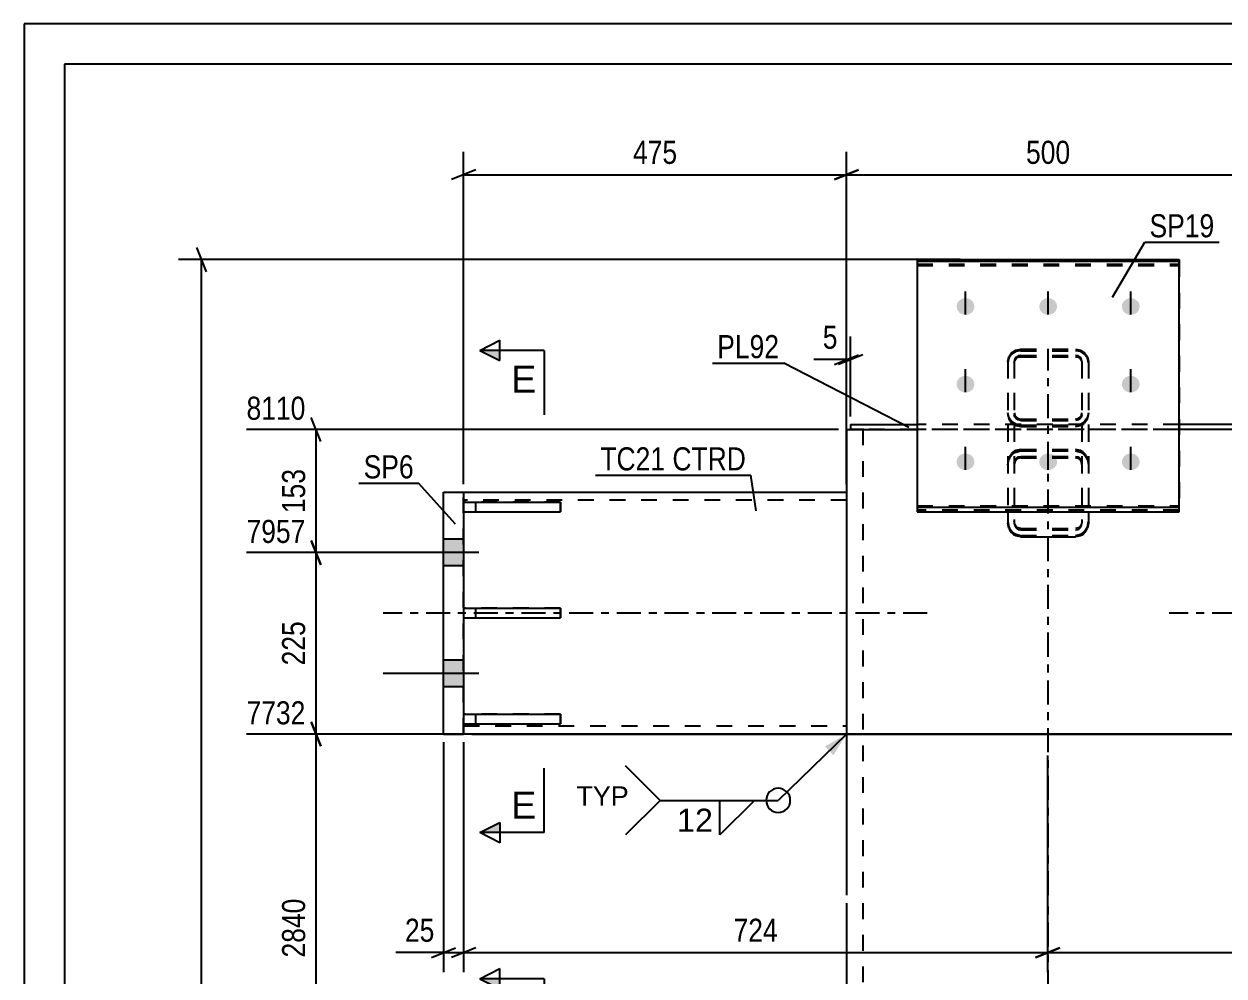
# Model space of a CAD drawing. Header units: millimetres. Extents: x -127 to 467, y -181 to 239.
# Drawn here: x -127 to 21.8, y 121.1 to 239.2 of the extents above; entities that cross this region are included whole.
import ezdxf

# ---------------------------------------------------------------- set-up
doc = ezdxf.new("R2010")
doc.units = ezdxf.units.MM
doc.linetypes.add('DXK_LINE_DOT2', pattern=[3.9198, 1.9599, -1.9599])
doc.linetypes.add('DXK_LINE_DOT3', pattern=[5.9187, 2.979, -0.9799, 0.9799, -0.9799])
doc.styles.add('Arial', font='ARIAL.TTF', dxfattribs={"height": 0.2})
doc.styles.add('Arial Narrow', font='ARIALN.TTF', dxfattribs={"height": 0.2})

# ---------------------------------------------------------------- blocks, each defined once
blk = doc.blocks.new('Unknown-284858765-1134')
at = {"color": 5, "linetype": 'Continuous'}
for p, q in [((466.97, 239.2), (-127.03, 239.2)), ((-127.03, 239.2), (-127.03, -180.8)), ((461.97, 234.2), (-122.03, 234.2)), ((-122.03, 234.2), (-122.03, -175.8))]:
    blk.add_line(p, q, dxfattribs=at)
blk = doc.blocks.new('Part-284858765-1904 - 1890')
at = {"color": 7, "linetype": 'DXK_LINE_DOT3'}
for p, q in [((0, 131.13), (0, 198.91)), ((0, 36), (0, 130.13))]:
    blk.add_line(p, q, dxfattribs=at)
at = {"color": 2, "linetype": 'Continuous'}
for p, q in [((-25, 188.91), (-25, 131.13)), ((-25, 188.91), (-24.5, 188.91)), ((-22.82, 188.91), (-16.25, 188.91)), ((22.82, 188.91), (16.25, 188.91)), ((-25, 130.13), (-25, 36))]:
    blk.add_line(p, q, dxfattribs=at)
at = {"color": 7, "linetype": 'DXK_LINE_DOT2'}
for p, q in [((-22.85, 188.91), (-24.5, 188.91)), ((-23.83, 188.91), (-22.82, 188.91)), ((-23, 188.91), (-23, 131.13)), ((-22.85, 188.91), (-22.82, 188.91)), ((16.25, 188.91), (-16.25, 188.91)), ((-23, 130.13), (-23, 36))]:
    blk.add_line(p, q, dxfattribs=at)
blk = doc.blocks.new('Bolt-284858765-1906 - 1890')
at = {"linetype": 'Continuous'}
for points in [[(-75, 175.28), (-75, 171.98), (-72.5, 171.98), (-72.5, 175.28)], [(-75, 175.28), (-75, 171.98), (-72.5, 171.98), (-72.5, 175.28)], [(-75, 160.28), (-75, 156.98), (-72.5, 156.98), (-72.5, 160.28)], [(-75, 160.28), (-75, 156.98), (-72.5, 156.98), (-72.5, 160.28)]]:
    blk.add_hatch(color=1, dxfattribs=at).paths.add_polyline_path(points)
at = {"color": 1, "linetype": 'Continuous'}
for p, q in [((-72.5, 175.28), (-75, 175.28)), ((-72.5, 175.28), (-75, 175.28)), ((-70.6, 173.63), (-82.5, 173.63)), ((-70.6, 173.63), (-82.5, 173.63)), ((-72.5, 171.98), (-75, 171.98)), ((-72.5, 171.98), (-75, 171.98)), ((-72.5, 160.28), (-75, 160.28)), ((-72.5, 160.28), (-75, 160.28)), ((-70.6, 158.63), (-82.5, 158.63)), ((-70.6, 158.63), (-82.5, 158.63)), ((-72.5, 156.98), (-75, 156.98)), ((-72.5, 156.98), (-75, 156.98))]:
    blk.add_line(p, q, dxfattribs=at)
blk = doc.blocks.new('Part-284858765-2080 - 1890')
at = {"color": 7, "linetype": 'DXK_LINE_DOT2'}
for p, q in [((-4.88, 197.92), (-4.53, 198.41)), ((-4.53, 198.41), (-4.01, 198.74)), ((-4.01, 198.74), (-3.4, 198.85)), ((-3.7, 198.04), (-3.96, 197.88)), ((-3.4, 198.1), (-3.7, 198.04)), ((-3.4, 198.85), (3.4, 198.85)), ((-3.4, 198.1), (3.4, 198.1)), ((3.4, 198.85), (4.02, 198.74)), ((3.71, 198.04), (3.4, 198.1)), ((3.97, 197.88), (3.71, 198.04)), ((4.02, 198.74), (4.53, 198.41)), ((4.53, 198.41), (4.88, 197.92)), ((-5, 197.35), (-4.88, 197.92)), ((-5, 197.35), (-5, 177.47)), ((-4.14, 197.63), (-4.2, 197.35)), ((-4.2, 197.35), (-4.2, 177.47)), ((-3.96, 197.88), (-4.14, 197.63)), ((4.14, 197.63), (3.97, 197.88)), ((4.2, 197.35), (4.14, 197.63)), ((4.2, 197.35), (4.2, 177.47)), ((4.88, 197.92), (5, 197.35)), ((5, 197.35), (5, 177.47)), ((-4.88, 190.38), (-5, 190.96)), ((-4.2, 190.96), (-4.14, 190.67)), ((-4.14, 190.67), (-3.96, 190.42)), ((3.97, 190.42), (4.14, 190.67)), ((4.14, 190.67), (4.2, 190.96)), ((5, 190.96), (4.88, 190.38)), ((-4.53, 189.89), (-4.88, 190.38)), ((-4.01, 189.57), (-4.53, 189.89)), ((-3.4, 189.45), (-4.01, 189.57)), ((-3.96, 190.42), (-3.7, 190.26)), ((-3.7, 190.26), (-3.4, 190.2)), ((-3.4, 190.2), (3.4, 190.2)), ((-3.4, 189.45), (3.4, 189.45)), ((3.4, 190.2), (3.71, 190.26)), ((4.02, 189.57), (3.4, 189.45)), ((3.71, 190.26), (3.97, 190.42)), ((4.53, 189.89), (4.02, 189.57)), ((4.88, 190.38), (4.53, 189.89)), ((-3.4, 186.41), (-4.01, 186.28)), ((-3.4, 186.41), (3.4, 186.41)), ((4.02, 186.28), (3.4, 186.41)), ((-4.88, 185.36), (-5, 184.71)), ((-4.2, 184.71), (-4.14, 185.04)), ((-3.7, 185.5), (-3.4, 185.56)), ((-3.4, 185.56), (3.4, 185.56)), ((3.4, 185.56), (3.71, 185.5)), ((4.14, 185.04), (4.2, 184.71)), ((5, 184.71), (4.88, 185.36)), ((-5, 177.47), (-4.88, 176.82)), ((-4.14, 177.15), (-4.2, 177.47)), ((4.2, 177.47), (4.14, 177.15)), ((4.88, 176.82), (5, 177.47)), ((-4.01, 175.9), (-3.4, 175.77)), ((-3.4, 176.62), (-3.7, 176.69)), ((-3.4, 176.62), (3.4, 176.62)), ((-3.4, 175.77), (3.4, 175.77)), ((3.71, 176.69), (3.4, 176.62)), ((3.4, 175.77), (4.02, 175.9))]:
    blk.add_line(p, q, dxfattribs=at)
for centre, radius, start, end in [((-3.33, 184.78), 1.65, 114.32, 159.2417), ((3.33, 184.78), 1.65, 20.7583, 65.68), ((-3.36, 184.74), 0.827, 114.32, 159.2417), ((3.37, 184.74), 0.827, 20.7583, 65.68), ((-3.36, 177.44), 0.827, 200.7583, 245.68), ((3.37, 177.44), 0.827, 294.32, 339.2417), ((-3.33, 177.41), 1.65, 200.7583, 245.68), ((3.33, 177.41), 1.65, 294.32, 339.2417)]:
    blk.add_arc(centre, radius, start, end, dxfattribs=at)
blk = doc.blocks.new('Bolt-284858765-1909 - 1890')
at = {"color": 1, "linetype": 'DXK_LINE_DOT2'}
for p, q in [((-10.25, 203.34), (-10.25, 206.18)), ((0, 203.34), (0, 206.18)), ((10.25, 203.34), (10.25, 206.18)), ((-10.25, 193.71), (-10.25, 196.55)), ((10.25, 193.71), (10.25, 196.55)), ((-10.25, 184.07), (-10.25, 186.91)), ((0, 184.07), (0, 186.91)), ((10.25, 184.07), (10.25, 186.91))]:
    blk.add_line(p, q, dxfattribs=at)
blk = doc.blocks.new('Part-284858765-1989 - 1890')
at = {"color": 2, "linetype": 'Continuous'}
for p, q in [((-72.5, 181.13), (-25, 181.13)), ((-25, 151.13), (-72.5, 151.13))]:
    blk.add_line(p, q, dxfattribs=at)
at = {"color": 7, "linetype": 'DXK_LINE_DOT2'}
for p, q in [((-72.5, 151.13), (-72.5, 181.13)), ((-25, 180.13), (-72.5, 180.13)), ((-25, 181.13), (-25, 151.13)), ((-72.5, 152.13), (-25, 152.13))]:
    blk.add_line(p, q, dxfattribs=at)
at = {"color": 7, "linetype": 'DXK_LINE_DOT3'}
blk.add_line((-15, 166.13), (-82.5, 166.13), dxfattribs=at)
blk = doc.blocks.new('Part-284858765-1927 - 1890')
at = {"color": 7, "linetype": 'DXK_LINE_DOT2'}
for p, q in [((-60.5, 179.89), (-72.5, 179.89)), ((-72.5, 179.89), (-72.5, 178.69)), ((-72.5, 178.69), (-60.5, 178.69)), ((-71, 178.69), (-71, 179.89)), ((-60.5, 178.69), (-60.5, 179.89))]:
    blk.add_line(p, q, dxfattribs=at)
blk = doc.blocks.new('Part-284858765-1928 - 1890')
at = {"color": 7, "linetype": 'DXK_LINE_DOT2'}
for p, q in [((-60.5, 166.74), (-72.5, 166.74)), ((-72.5, 166.74), (-72.5, 165.54)), ((-71, 165.54), (-71, 166.74)), ((-60.5, 165.54), (-60.5, 166.74)), ((-72.5, 165.54), (-60.5, 165.54))]:
    blk.add_line(p, q, dxfattribs=at)
blk = doc.blocks.new('Part-284858765-1929 - 1890')
at = {"color": 2, "linetype": 'Continuous'}
for p, q in [((-72.5, 179.89), (-60.5, 179.89)), ((-72.5, 179.89), (-72.5, 178.69)), ((-72.5, 178.69), (-60.5, 178.69)), ((-60.5, 179.89), (-60.5, 178.69))]:
    blk.add_line(p, q, dxfattribs=at)
at = {"color": 7, "linetype": 'DXK_LINE_DOT2'}
blk.add_line((-71, 178.69), (-71, 179.89), dxfattribs=at)
blk = doc.blocks.new('Part-284858765-1930 - 1890')
at = {"color": 2, "linetype": 'Continuous'}
for p, q in [((-72.5, 166.74), (-60.5, 166.74)), ((-72.5, 166.74), (-72.5, 165.54)), ((-60.5, 166.74), (-60.5, 165.54)), ((-72.5, 165.54), (-60.5, 165.54))]:
    blk.add_line(p, q, dxfattribs=at)
at = {"color": 7, "linetype": 'DXK_LINE_DOT2'}
blk.add_line((-71, 165.54), (-71, 166.74), dxfattribs=at)
blk = doc.blocks.new('Part-284858765-1932 - 1890')
at = {"color": 2, "linetype": 'Continuous'}
for p, q in [((-16.25, 209.97), (-16.25, 209.79)), ((-16.25, 209.97), (16.25, 209.97)), ((16.25, 209.97), (16.25, 209.79))]:
    blk.add_line(p, q, dxfattribs=at)
at = {"color": 7, "linetype": 'DXK_LINE_DOT2'}
for p, q in [((-16.25, 209.79), (-16.25, 178.88)), ((-16.25, 209.42), (16.25, 209.42)), ((16.25, 209.79), (16.25, 178.88)), ((-16.25, 179.43), (16.25, 179.43)), ((16.25, 178.88), (-16.25, 178.88))]:
    blk.add_line(p, q, dxfattribs=at)
blk = doc.blocks.new('Part-284858765-2004 - 1890')
at = {"color": 2, "linetype": 'Continuous'}
for p, q in [((-24.5, 189.51), (-16.25, 189.51)), ((-24.5, 189.51), (-24.5, 188.91)), ((24.5, 189.51), (16.25, 189.51)), ((24.5, 189.51), (24.5, 188.91)), ((-24.5, 188.91), (-22.82, 188.91)), ((24.5, 188.91), (22.82, 188.91))]:
    blk.add_line(p, q, dxfattribs=at)
at = {"color": 7, "linetype": 'DXK_LINE_DOT2'}
for p, q in [((16.25, 189.51), (-16.25, 189.51)), ((22.82, 188.91), (-22.82, 188.91))]:
    blk.add_line(p, q, dxfattribs=at)
blk = doc.blocks.new('Part-284858765-2010 - 1890')
at = {"color": 7, "linetype": 'DXK_LINE_DOT2'}
for p, q in [((-60.5, 153.59), (-72.5, 153.59)), ((-72.5, 153.59), (-72.5, 152.39)), ((-71, 152.39), (-71, 153.59)), ((-60.5, 152.39), (-60.5, 153.59)), ((-72.5, 152.39), (-60.5, 152.39))]:
    blk.add_line(p, q, dxfattribs=at)
blk = doc.blocks.new('Part-284858765-2105 - 1890')
at = {"color": 2, "linetype": 'Continuous'}
for p, q in [((72.5, 181.13), (25, 181.13)), ((72.5, 151.13), (25, 151.13))]:
    blk.add_line(p, q, dxfattribs=at)
at = {"color": 7, "linetype": 'DXK_LINE_DOT2'}
for p, q in [((25, 151.13), (25, 181.13)), ((72.5, 180.13), (25, 180.13)), ((72.5, 181.13), (72.5, 151.13)), ((72.5, 152.13), (25, 152.13))]:
    blk.add_line(p, q, dxfattribs=at)
at = {"color": 7, "linetype": 'DXK_LINE_DOT3'}
blk.add_line((82.5, 166.13), (15, 166.13), dxfattribs=at)
blk = doc.blocks.new('Part-284858765-2013 - 1890')
at = {"color": 2, "linetype": 'Continuous'}
for p, q in [((-72.5, 153.59), (-60.5, 153.59)), ((-72.5, 153.59), (-72.5, 152.39)), ((-60.5, 153.59), (-60.5, 152.39)), ((-72.5, 152.39), (-60.5, 152.39))]:
    blk.add_line(p, q, dxfattribs=at)
at = {"color": 7, "linetype": 'DXK_LINE_DOT2'}
blk.add_line((-71, 152.39), (-71, 153.59), dxfattribs=at)
blk = doc.blocks.new('Part-284858765-2059 - 1890')
at = {"color": 2, "linetype": 'Continuous'}
for p, q in [((-75, 151.13), (-75, 181.13)), ((-75, 181.13), (-72.5, 181.13)), ((-72.5, 181.13), (-72.5, 179.89)), ((-72.5, 178.69), (-72.5, 166.74)), ((-72.5, 165.54), (-72.5, 153.59)), ((-72.5, 152.39), (-72.5, 151.13)), ((-75, 151.13), (-72.5, 151.13))]:
    blk.add_line(p, q, dxfattribs=at)
at = {"color": 7, "linetype": 'DXK_LINE_DOT2'}
for p, q in [((-72.5, 179.89), (-72.5, 178.69)), ((-72.5, 166.74), (-72.5, 165.54)), ((-72.5, 153.59), (-72.5, 152.39))]:
    blk.add_line(p, q, dxfattribs=at)
blk = doc.blocks.new('Part-284858765-2076 - 1890')
at = {"color": 7, "linetype": 'DXK_LINE_DOT2'}
for p, q in [((-4.53, 198.24), (-4.88, 197.75)), ((-4.01, 198.56), (-4.53, 198.24)), ((-3.4, 198.68), (-4.01, 198.56)), ((-3.4, 198.68), (3.4, 198.68)), ((4.02, 198.56), (3.4, 198.68)), ((4.53, 198.24), (4.02, 198.56)), ((4.88, 197.75), (4.53, 198.24)), ((-4.88, 197.75), (-5, 197.17)), ((-5, 197.17), (-5, 178.71)), ((-4.2, 197.17), (-4.14, 197.46)), ((-4.2, 197.17), (-4.2, 177.3)), ((-4.14, 197.46), (-3.96, 197.7)), ((-3.96, 197.7), (-3.7, 197.87)), ((-3.7, 197.87), (-3.4, 197.92)), ((-3.4, 197.92), (3.4, 197.92)), ((3.4, 197.92), (3.71, 197.87)), ((3.71, 197.87), (3.97, 197.7)), ((3.97, 197.7), (4.14, 197.46)), ((4.14, 197.46), (4.2, 197.17)), ((4.2, 197.17), (4.2, 177.3)), ((5, 197.17), (4.88, 197.75)), ((5, 197.17), (5, 178.71)), ((-5, 190.78), (-4.88, 190.21)), ((-4.14, 190.49), (-4.2, 190.78)), ((4.2, 190.78), (4.14, 190.49)), ((4.88, 190.21), (5, 190.78)), ((-4.88, 190.21), (-4.53, 189.72)), ((-4.53, 189.72), (-4.01, 189.39)), ((-3.96, 190.25), (-4.14, 190.49)), ((-4.01, 189.39), (-3.4, 189.28)), ((-3.7, 190.09), (-3.96, 190.25)), ((-3.4, 190.03), (-3.7, 190.09)), ((-3.4, 190.03), (3.4, 190.03)), ((-3.4, 189.28), (3.4, 189.28)), ((3.71, 190.09), (3.4, 190.03)), ((3.4, 189.28), (4.02, 189.39)), ((3.97, 190.25), (3.71, 190.09)), ((4.14, 190.49), (3.97, 190.25)), ((4.02, 189.39), (4.53, 189.72)), ((4.53, 189.72), (4.88, 190.21)), ((-4.01, 186.11), (-3.4, 186.24)), ((-3.4, 186.24), (3.4, 186.24)), ((3.4, 186.24), (4.02, 186.11)), ((-5, 184.54), (-4.88, 185.19)), ((-4.14, 184.86), (-4.2, 184.54)), ((-3.4, 185.39), (-3.7, 185.32)), ((-3.4, 185.39), (3.4, 185.39)), ((3.71, 185.32), (3.4, 185.39)), ((4.2, 184.54), (4.14, 184.86)), ((4.88, 185.19), (5, 184.54)), ((-4.2, 177.3), (-4.14, 176.97)), ((4.14, 176.97), (4.2, 177.3)), ((-3.7, 176.51), (-3.4, 176.45)), ((-3.4, 176.45), (3.4, 176.45)), ((3.4, 176.45), (3.71, 176.51))]:
    blk.add_line(p, q, dxfattribs=at)
at = {"color": 2, "linetype": 'Continuous'}
for p, q in [((-5, 178.71), (-5, 177.3)), ((5, 178.71), (5, 177.3)), ((-4.88, 176.65), (-5, 177.3)), ((5, 177.3), (4.88, 176.65)), ((-3.4, 175.6), (-4.01, 175.73)), ((4.02, 175.73), (3.4, 175.6)), ((-3.4, 175.6), (3.4, 175.6))]:
    blk.add_line(p, q, dxfattribs=at)
at = {"color": 7, "linetype": 'DXK_LINE_DOT2'}
for centre, radius, start, end in [((-3.33, 184.6), 1.65, 114.32, 159.2417), ((3.33, 184.6), 1.65, 20.7583, 65.68), ((-3.36, 184.57), 0.827, 114.32, 159.2417), ((3.37, 184.57), 0.827, 20.7583, 65.68), ((-3.36, 177.27), 0.827, 200.7583, 245.68), ((3.37, 177.27), 0.827, 294.32, 339.2417)]:
    blk.add_arc(centre, radius, start, end, dxfattribs=at)
at = {"color": 2, "linetype": 'Continuous'}
for centre, start, end in [((-3.33, 177.24), 200.7583, 245.68), ((3.33, 177.24), 294.32, 339.2417)]:
    blk.add_arc(centre, 1.65, start, end, dxfattribs=at)
blk = doc.blocks.new('Part-284858765-2129 - 1890')
at = {"color": 2, "linetype": 'Continuous'}
for p, q in [((-16.25, 209.79), (-16.25, 178.71)), ((-16.25, 209.79), (16.25, 209.79)), ((16.25, 178.71), (16.25, 209.79)), ((-16.25, 179.25), (16.25, 179.25)), ((-16.25, 178.71), (16.25, 178.71))]:
    blk.add_line(p, q, dxfattribs=at)
at = {"color": 7, "linetype": 'DXK_LINE_DOT2'}
blk.add_line((-16.25, 209.25), (16.25, 209.25), dxfattribs=at)
blk = doc.blocks.new('Bolt-284858765-2130 - 1890')
at = {"linetype": 'Continuous'}
for points in [[(-10.25, 203.12), (-10.48, 203.15), (-10.69, 203.21), (-10.89, 203.32), (-11.06, 203.46), (-11.2, 203.64), (-11.29, 203.84), (-11.34, 204.05), (-11.34, 204.26), (-11.29, 204.48), (-11.2, 204.67), (-11.06, 204.85), (-10.89, 204.99), (-10.69, 205.1), (-10.48, 205.17), (-10.25, 205.19), (-10.02, 205.17), (-9.8, 205.1), (-9.6, 204.99), (-9.43, 204.85), (-9.29, 204.67), (-9.2, 204.48), (-9.15, 204.26), (-9.15, 204.05), (-9.2, 203.84), (-9.29, 203.64), (-9.43, 203.46), (-9.6, 203.32), (-9.8, 203.21), (-10.02, 203.15)], [(0, 203.12), (-0.23, 203.15), (-0.44, 203.21), (-0.64, 203.32), (-0.81, 203.46), (-0.95, 203.64), (-1.04, 203.84), (-1.09, 204.05), (-1.09, 204.26), (-1.04, 204.48), (-0.95, 204.67), (-0.81, 204.85), (-0.64, 204.99), (-0.44, 205.1), (-0.23, 205.17), (0, 205.19), (0.23, 205.17), (0.45, 205.1), (0.65, 204.99), (0.82, 204.85), (0.96, 204.67), (1.05, 204.48), (1.1, 204.26), (1.1, 204.05), (1.05, 203.84), (0.96, 203.64), (0.82, 203.46), (0.65, 203.32), (0.45, 203.21), (0.23, 203.15)], [(10.25, 203.12), (10.02, 203.15), (9.81, 203.21), (9.61, 203.32), (9.44, 203.46), (9.3, 203.64), (9.21, 203.84), (9.16, 204.05), (9.16, 204.26), (9.21, 204.48), (9.3, 204.67), (9.44, 204.85), (9.61, 204.99), (9.81, 205.1), (10.02, 205.17), (10.25, 205.19), (10.48, 205.17), (10.7, 205.1), (10.9, 204.99), (11.07, 204.85), (11.21, 204.67), (11.3, 204.48), (11.35, 204.26), (11.35, 204.05), (11.3, 203.84), (11.21, 203.64), (11.07, 203.46), (10.9, 203.32), (10.7, 203.21), (10.48, 203.15)], [(-10.25, 193.49), (-10.48, 193.51), (-10.69, 193.58), (-10.89, 193.69), (-11.06, 193.83), (-11.2, 194.01), (-11.29, 194.21), (-11.34, 194.42), (-11.34, 194.63), (-11.29, 194.84), (-11.2, 195.04), (-11.06, 195.22), (-10.89, 195.36), (-10.69, 195.47), (-10.48, 195.54), (-10.25, 195.56), (-10.02, 195.54), (-9.8, 195.47), (-9.6, 195.36), (-9.43, 195.22), (-9.29, 195.04), (-9.2, 194.84), (-9.15, 194.63), (-9.15, 194.42), (-9.2, 194.21), (-9.29, 194.01), (-9.43, 193.83), (-9.6, 193.69), (-9.8, 193.58), (-10.02, 193.51)], [(10.25, 193.49), (10.02, 193.51), (9.81, 193.58), (9.61, 193.69), (9.44, 193.83), (9.3, 194.01), (9.21, 194.21), (9.16, 194.42), (9.16, 194.63), (9.21, 194.84), (9.3, 195.04), (9.44, 195.22), (9.61, 195.36), (9.81, 195.47), (10.02, 195.54), (10.25, 195.56), (10.48, 195.54), (10.7, 195.47), (10.9, 195.36), (11.07, 195.22), (11.21, 195.04), (11.3, 194.84), (11.35, 194.63), (11.35, 194.42), (11.3, 194.21), (11.21, 194.01), (11.07, 193.83), (10.9, 193.69), (10.7, 193.58), (10.48, 193.51)], [(-10.25, 183.86), (-10.48, 183.88), (-10.69, 183.95), (-10.89, 184.06), (-11.06, 184.2), (-11.2, 184.38), (-11.29, 184.57), (-11.34, 184.78), (-11.34, 185), (-11.29, 185.21), (-11.2, 185.41), (-11.06, 185.58), (-10.89, 185.73), (-10.69, 185.84), (-10.48, 185.9), (-10.25, 185.93), (-10.02, 185.9), (-9.8, 185.84), (-9.6, 185.73), (-9.43, 185.58), (-9.29, 185.41), (-9.2, 185.21), (-9.15, 185), (-9.15, 184.78), (-9.2, 184.57), (-9.29, 184.38), (-9.43, 184.2), (-9.6, 184.06), (-9.8, 183.95), (-10.02, 183.88)], [(0, 183.86), (-0.23, 183.88), (-0.44, 183.95), (-0.64, 184.06), (-0.81, 184.2), (-0.95, 184.38), (-1.04, 184.57), (-1.09, 184.78), (-1.09, 185), (-1.04, 185.21), (-0.95, 185.41), (-0.81, 185.58), (-0.64, 185.73), (-0.44, 185.84), (-0.23, 185.9), (0, 185.93), (0.23, 185.9), (0.45, 185.84), (0.65, 185.73), (0.82, 185.58), (0.96, 185.41), (1.05, 185.21), (1.1, 185), (1.1, 184.78), (1.05, 184.57), (0.96, 184.38), (0.82, 184.2), (0.65, 184.06), (0.45, 183.95), (0.23, 183.88)], [(10.25, 183.86), (10.02, 183.88), (9.81, 183.95), (9.61, 184.06), (9.44, 184.2), (9.3, 184.38), (9.21, 184.57), (9.16, 184.78), (9.16, 185), (9.21, 185.21), (9.3, 185.41), (9.44, 185.58), (9.61, 185.73), (9.81, 185.84), (10.02, 185.9), (10.25, 185.93), (10.48, 185.9), (10.7, 185.84), (10.9, 185.73), (11.07, 185.58), (11.21, 185.41), (11.3, 185.21), (11.35, 185), (11.35, 184.78), (11.3, 184.57), (11.21, 184.38), (11.07, 184.2), (10.9, 184.06), (10.7, 183.95), (10.48, 183.88)]]:
    blk.add_hatch(color=1, dxfattribs=at).paths.add_polyline_path(points)
at = {"color": 1, "linetype": 'Continuous'}
for p, q in [((-10.25, 203.16), (-10.25, 206)), ((0, 203.16), (0, 206)), ((10.25, 203.16), (10.25, 206)), ((-10.25, 193.53), (-10.25, 196.37)), ((10.25, 193.53), (10.25, 196.37)), ((-10.25, 183.9), (-10.25, 186.74)), ((0, 183.9), (0, 186.74)), ((10.25, 183.9), (10.25, 186.74))]:
    blk.add_line(p, q, dxfattribs=at)
blk = doc.blocks.new('StraightDimension-284858765-2200 - 1890')
at = {"color": 7, "linetype": 'Continuous'}
for p, q in [((-90.21, 149.63), (-91.41, 152.63)), ((74, 151.13), (-99.43, 151.13)), ((-90.81, 103), (-90.81, 151.13)), ((-91.41, 104.5), (-90.21, 101.5)), ((-79.02, 103), (-99.43, 103))]:
    blk.add_line(p, q, dxfattribs=at)
at = {"color": 0}
blk.add_wipeout([(-91.56, 131.32), (-95.76, 131.32), (-95.76, 122.81), (-91.56, 122.81)], dxfattribs=at)
at = {"color": 3, "style": 'Arial Narrow'}
blk.add_text('2840', height=2.863, rotation=90.0002, dxfattribs=at).set_placement((-92.16, 123.41))
at = {"color": 0, "linetype": 'Continuous'}
blk.add_wipeout([(-91.51, 151.73), (-91.51, 155.93), (-100.03, 155.93), (-100.03, 151.73)], dxfattribs=at)
at = {"color": 3, "linetype": 'Continuous', "style": 'Arial Narrow'}
blk.add_text('7732', height=2.863, dxfattribs=at).set_placement((-99.43, 152.33))
blk = doc.blocks.new('StraightDimension-284858765-2154 - 1890')
at = {"color": 7, "linetype": 'Continuous'}
for p, q in [((94.92, 172.13), (93.72, 175.13)), ((81, 173.63), (102.93, 173.63)), ((94.32, 151.13), (94.32, 173.63)), ((93.72, 152.63), (94.92, 149.63)), ((-71.5, 151.13), (102.93, 151.13))]:
    blk.add_line(p, q, dxfattribs=at)
at = {"color": 0}
blk.add_wipeout([(93.57, 165.72), (89.37, 165.72), (89.37, 159.04), (93.57, 159.04)], dxfattribs=at)
at = {"color": 3, "style": 'Arial Narrow'}
blk.add_text('225', height=2.863, rotation=90.0002, dxfattribs=at).set_placement((92.97, 159.64))
at = {"color": 0, "linetype": 'Continuous'}
blk.add_wipeout([(103.53, 174.23), (103.53, 178.43), (95.02, 178.43), (95.02, 174.23)], dxfattribs=at)
at = {"color": 3, "linetype": 'Continuous', "style": 'Arial Narrow'}
blk.add_text('7957', height=2.863, dxfattribs=at).set_placement((95.62, 174.83))
blk = doc.blocks.new('StraightDimension-284858765-2161 - 1890')
at = {"color": 7, "linetype": 'Continuous'}
for p, q in [((94.92, 149.63), (93.72, 152.63)), ((-71.5, 151.13), (102.93, 151.13)), ((94.32, 103), (94.32, 151.13)), ((93.72, 104.5), (94.92, 101.5)), ((81, 103), (102.93, 103))]:
    blk.add_line(p, q, dxfattribs=at)
at = {"color": 0}
blk.add_wipeout([(93.57, 131.32), (89.37, 131.32), (89.37, 122.81), (93.57, 122.81)], dxfattribs=at)
at = {"color": 3, "style": 'Arial Narrow'}
blk.add_text('2840', height=2.863, rotation=90.0002, dxfattribs=at).set_placement((92.97, 123.41))
at = {"color": 0, "linetype": 'Continuous'}
blk.add_wipeout([(103.53, 151.73), (103.53, 155.93), (95.02, 155.93), (95.02, 151.73)], dxfattribs=at)
at = {"color": 3, "linetype": 'Continuous', "style": 'Arial Narrow'}
blk.add_text('7732', height=2.863, dxfattribs=at).set_placement((95.62, 152.33))
blk = doc.blocks.new('StraightDimension-284858765-2182 - 1890')
at = {"color": 7, "linetype": 'Continuous'}
for p, q in [((-90.21, 187.41), (-91.41, 190.41)), ((-26, 188.91), (-99.43, 188.91)), ((-90.81, 173.63), (-90.81, 188.91)), ((-91.41, 175.13), (-90.21, 172.13)), ((-78.11, 173.63), (-99.43, 173.63))]:
    blk.add_line(p, q, dxfattribs=at)
at = {"color": 0}
blk.add_wipeout([(-91.56, 184.61), (-95.76, 184.61), (-95.76, 177.93), (-91.56, 177.93)], dxfattribs=at)
at = {"color": 3, "style": 'Arial Narrow'}
blk.add_text('153', height=2.863, rotation=90.0002, dxfattribs=at).set_placement((-92.16, 178.53))
at = {"color": 0, "linetype": 'Continuous'}
blk.add_wipeout([(-91.51, 189.51), (-91.51, 193.71), (-100.03, 193.71), (-100.03, 189.51)], dxfattribs=at)
at = {"color": 3, "linetype": 'Continuous', "style": 'Arial Narrow'}
blk.add_text('8110', height=2.863, dxfattribs=at).set_placement((-99.43, 190.11))
blk = doc.blocks.new('StraightDimension-284858765-2191 - 1890')
at = {"color": 7, "linetype": 'Continuous'}
for p, q in [((-90.21, 172.13), (-91.41, 175.13)), ((-78.11, 173.63), (-99.43, 173.63)), ((-90.81, 151.13), (-90.81, 173.63)), ((-91.41, 152.63), (-90.21, 149.63)), ((74, 151.13), (-99.43, 151.13))]:
    blk.add_line(p, q, dxfattribs=at)
at = {"color": 0}
blk.add_wipeout([(-91.56, 165.72), (-95.76, 165.72), (-95.76, 159.04), (-91.56, 159.04)], dxfattribs=at)
at = {"color": 3, "style": 'Arial Narrow'}
blk.add_text('225', height=2.863, rotation=90.0002, dxfattribs=at).set_placement((-92.16, 159.64))
at = {"color": 0, "linetype": 'Continuous'}
blk.add_wipeout([(-91.51, 174.23), (-91.51, 178.43), (-100.03, 178.43), (-100.03, 174.23)], dxfattribs=at)
at = {"color": 3, "linetype": 'Continuous', "style": 'Arial Narrow'}
blk.add_text('7957', height=2.863, dxfattribs=at).set_placement((-99.43, 174.83))
blk = doc.blocks.new('StraightDimension-284858765-2279 - 1890')
at = {"color": 7, "linetype": 'Continuous'}
for p, q in [((-104.4, 208.47), (-105.6, 211.47)), ((-10.91, 209.97), (-107.85, 209.97)), ((-105, -2.5), (-105, 209.97))]:
    blk.add_line(p, q, dxfattribs=at)
blk = doc.blocks.new('StraightDimension-284858765-2293 - 1890')
at = {"color": 7, "linetype": 'Continuous'}
for p, q in [((72.5, 150.13), (72.5, 121.61)), ((-0.06, 148.46), (-0.06, 121.61)), ((1.44, 124.61), (-1.56, 123.41)), ((-0.06, 124.01), (72.5, 124.01)), ((71, 123.41), (74, 124.61))]:
    blk.add_line(p, q, dxfattribs=at)
at = {"color": 0}
blk.add_wipeout([(39.56, 124.76), (39.56, 128.96), (32.88, 128.96), (32.88, 124.76)], dxfattribs=at)
at = {"color": 3, "style": 'Arial Narrow'}
blk.add_text('726', height=2.863, dxfattribs=at).set_placement((33.48, 125.36))
blk = doc.blocks.new('StraightDimension-284858765-2298 - 1890')
at = {"color": 7, "linetype": 'Continuous'}
for p, q in [((-72.5, 150.13), (-72.5, 121.61)), ((-0.06, 148.46), (-0.06, 121.61)), ((-71, 124.61), (-74, 123.41)), ((-72.5, 124.01), (-0.06, 124.01)), ((-1.56, 123.41), (1.44, 124.61))]:
    blk.add_line(p, q, dxfattribs=at)
at = {"color": 0}
blk.add_wipeout([(-32.94, 124.76), (-32.94, 128.96), (-39.62, 128.96), (-39.62, 124.76)], dxfattribs=at)
at = {"color": 3, "style": 'Arial Narrow'}
blk.add_text('724', height=2.863, dxfattribs=at).set_placement((-39.02, 125.36))
blk = doc.blocks.new('StraightDimension-284858765-2303 - 1890')
at = {"color": 7, "linetype": 'Continuous'}
for p, q in [((-75, 150.13), (-75, 121.61)), ((-72.5, 150.13), (-72.5, 121.61)), ((-75, 124.01), (-80.91, 124.01)), ((-75, 124.01), (-80.91, 124.01)), ((-76.5, 123.41), (-73.5, 124.61)), ((-75, 124.01), (-72.5, 124.01)), ((-71, 124.61), (-74, 123.41))]:
    blk.add_line(p, q, dxfattribs=at)
at = {"color": 0}
blk.add_wipeout([(-75.52, 124.76), (-75.52, 128.96), (-80.38, 128.96), (-80.38, 124.76)], dxfattribs=at)
at = {"color": 3, "style": 'Arial Narrow'}
blk.add_text('25', height=2.863, dxfattribs=at).set_placement((-79.78, 125.36))
blk = doc.blocks.new('StraightDimension-284858765-2374 - 1890')
at = {"color": 7, "linetype": 'Continuous'}
for p, q in [((-25, 189.91), (-25, 200.42)), ((-24.5, 190.51), (-24.5, 200.42)), ((-26.5, 196.97), (-23.5, 198.17)), ((-23, 198.17), (-26, 196.97)), ((-25, 197.57), (-29.08, 197.57)), ((-25, 197.57), (-29.08, 197.57)), ((-25, 197.57), (-24.5, 197.57))]:
    blk.add_line(p, q, dxfattribs=at)
at = {"color": 0}
blk.add_wipeout([(-25.53, 198.32), (-25.53, 202.52), (-28.55, 202.52), (-28.55, 198.32)], dxfattribs=at)
at = {"color": 3, "style": 'Arial Narrow'}
blk.add_text('5', height=2.86, dxfattribs=at).set_placement((-27.95, 198.92))
blk = doc.blocks.new('StraightDimension-284858765-2385 - 1890')
at = {"color": 7, "linetype": 'Continuous'}
for p, q in [((-72.5, 182.13), (-72.5, 223.35)), ((-25, 182.13), (-25, 223.35)), ((-71, 221.1), (-74, 219.9)), ((-72.5, 220.5), (-25, 220.5)), ((-26.5, 219.9), (-23.5, 221.1))]:
    blk.add_line(p, q, dxfattribs=at)
at = {"color": 0}
blk.add_wipeout([(-45.41, 221.25), (-45.41, 225.45), (-52.09, 225.45), (-52.09, 221.25)], dxfattribs=at)
at = {"color": 3, "style": 'Arial Narrow'}
blk.add_text('475', height=2.863, dxfattribs=at).set_placement((-51.49, 221.85))
blk = doc.blocks.new('StraightDimension-284858765-2393 - 1890')
at = {"color": 7, "linetype": 'Continuous'}
for p, q in [((-25, 182.13), (-25, 223.35)), ((25, 182.13), (25, 223.35)), ((-23.5, 221.1), (-26.5, 219.9)), ((-25, 220.5), (25, 220.5)), ((23.5, 219.9), (26.5, 221.1))]:
    blk.add_line(p, q, dxfattribs=at)
at = {"color": 0}
blk.add_wipeout([(3.34, 221.25), (3.34, 225.45), (-3.34, 225.45), (-3.34, 221.25)], dxfattribs=at)
at = {"color": 3, "style": 'Arial Narrow'}
blk.add_text('500', height=2.863, dxfattribs=at).set_placement((-2.74, 221.85))
blk = doc.blocks.new('Mark-284858765-1985 - 1890')
at = {"color": 0}
for points in [[(-47.5, 183.83), (-47.5, 186.83), (-55.54, 186.83), (-55.54, 183.83)], [(-37.47, 183.83), (-37.47, 186.83), (-46.6, 186.83), (-46.6, 183.83)]]:
    blk.add_wipeout(points, dxfattribs=at)
for points in [[(-47.5, 183.83), (-47.5, 186.83), (-55.54, 186.83), (-55.54, 183.83)], [(-37.47, 183.83), (-37.47, 186.83), (-46.6, 186.83), (-46.6, 183.83)]]:
    blk.add_wipeout(points, dxfattribs=at)
at = {"color": 30, "linetype": 'Continuous'}
for p in [(-56.14, 183.23), (-36.23, 178.8)]:
    blk.add_line(p, (-36.87, 183.23), dxfattribs=at)
at = {"color": 3, "style": 'Arial Narrow'}
for s, p in [('TC21', (-55.54, 183.83)), ('CTRD', (-46.6, 183.83))]:
    blk.add_text(s, height=2.863, dxfattribs=at).set_placement(p)
blk = doc.blocks.new('Mark-284858765-2055 - 1890')
at = {"color": 0}
blk.add_wipeout([(-78.69, 182.84), (-78.69, 185.84), (-84.9, 185.84), (-84.9, 182.84)], dxfattribs=at)
blk.add_wipeout([(-78.69, 182.84), (-78.69, 185.84), (-84.9, 185.84), (-84.9, 182.84)], dxfattribs=at)
at = {"color": 30, "linetype": 'Continuous'}
for p in [(-85.5, 182.24), (-73.52, 177.15)]:
    blk.add_line(p, (-78.09, 182.24), dxfattribs=at)
at = {"color": 3, "style": 'Arial Narrow'}
blk.add_text('SP6', height=2.863, dxfattribs=at).set_placement((-84.9, 182.84))
blk = doc.blocks.new('Mark-284858765-2000 - 1890')
at = {"color": 0}
blk.add_wipeout([(-33.37, 197.75), (-33.37, 200.75), (-41.04, 200.75), (-41.04, 197.75)], dxfattribs=at)
blk.add_wipeout([(-33.37, 197.75), (-33.37, 200.75), (-41.04, 200.75), (-41.04, 197.75)], dxfattribs=at)
at = {"color": 30, "linetype": 'Continuous'}
for p in [(-41.64, 197.15), (-17.28, 189.14)]:
    blk.add_line(p, (-32.77, 197.15), dxfattribs=at)
at = {"color": 3, "style": 'Arial Narrow'}
blk.add_text('PL92', height=2.863, dxfattribs=at).set_placement((-41.04, 197.75))
blk = doc.blocks.new('Mark-284858765-2125 - 1890')
at = {"color": 0}
blk.add_wipeout([(20.62, 212.74), (20.62, 215.74), (12.58, 215.74), (12.58, 212.74)], dxfattribs=at)
blk.add_wipeout([(20.62, 212.74), (20.62, 215.74), (12.58, 215.74), (12.58, 212.74)], dxfattribs=at)
at = {"color": 30, "linetype": 'Continuous'}
for p, q in [((8, 205.33), (11.98, 212.14)), ((11.98, 212.14), (21.22, 212.14))]:
    blk.add_line(p, q, dxfattribs=at)
at = {"color": 3, "style": 'Arial Narrow'}
blk.add_text('SP19', height=2.863, dxfattribs=at).set_placement((12.58, 212.74))
blk = doc.blocks.new('SectionMark-284858765-2440 - 1890')
at = {"linetype": 'Continuous'}
for points in [[(-68, 120.78), (-68, 119.53), (-70.5, 120.78)], [(-68, 48.68), (-68, 47.43), (-70.5, 47.43)]]:
    blk.add_hatch(color=6, dxfattribs=at).paths.add_polyline_path(points)
at = {"color": 6, "linetype": 'Continuous'}
for p, q in [((-70.5, 120.78), (-68, 122.03)), ((-62.5, 120.78), (-70.5, 120.78)), ((-70.5, 120.78), (-68, 119.53)), ((-68, 119.53), (-68, 122.03)), ((-62.5, 120.78), (-62.5, 112.78)), ((-62.5, 47.43), (-62.5, 55.43)), ((-70.5, 47.43), (-68, 48.68)), ((-68, 48.68), (-68, 46.18)), ((-62.5, 47.43), (-70.5, 47.43)), ((-68, 46.18), (-70.5, 47.43))]:
    blk.add_line(p, q, dxfattribs=at)
at = {"color": 0, "linetype": 'Continuous'}
for points in [[(-63.5, 115.53), (-63.5, 119.03), (-66.87, 119.03), (-66.87, 115.53)], [(-63.5, 49.18), (-63.5, 52.68), (-66.87, 52.68), (-66.87, 49.18)]]:
    blk.add_wipeout(points, dxfattribs=at)
at = {"color": 3, "linetype": 'Continuous', "style": 'Arial'}
for p in [(-66.87, 115.53), (-66.87, 49.18)]:
    blk.add_text('D', height=3.34, dxfattribs=at).set_placement(p)
blk = doc.blocks.new('SectionMark-284858765-2442 - 1890')
at = {"linetype": 'Continuous'}
for points in [[(-68, 198.72), (-68, 197.47), (-70.5, 198.72)], [(-68, 140.15), (-68, 138.9), (-70.5, 138.9)]]:
    blk.add_hatch(color=6, dxfattribs=at).paths.add_polyline_path(points)
at = {"color": 6, "linetype": 'Continuous'}
for p, q in [((-70.5, 198.72), (-68, 199.97)), ((-68, 197.47), (-68, 199.97)), ((-62.5, 198.72), (-70.5, 198.72)), ((-70.5, 198.72), (-68, 197.47)), ((-62.5, 198.72), (-62.5, 190.72)), ((-62.5, 138.9), (-62.5, 146.9)), ((-70.5, 138.9), (-68, 140.15)), ((-68, 140.15), (-68, 137.65)), ((-62.5, 138.9), (-70.5, 138.9)), ((-68, 137.65), (-70.5, 138.9))]:
    blk.add_line(p, q, dxfattribs=at)
at = {"color": 0, "linetype": 'Continuous'}
for points in [[(-63.5, 193.47), (-63.5, 196.97), (-66.61, 196.97), (-66.61, 193.47)], [(-63.5, 140.65), (-63.5, 144.15), (-66.61, 144.15), (-66.61, 140.65)]]:
    blk.add_wipeout(points, dxfattribs=at)
at = {"color": 3, "linetype": 'Continuous', "style": 'Arial'}
for p in [(-66.61, 193.47), (-66.61, 140.65)]:
    blk.add_text('E', height=3.34, dxfattribs=at).set_placement(p)
blk = doc.blocks.new('WeldMark-284858765-2464 - 1890')
at = {"linetype": 'Continuous'}
blk.add_hatch(color=30, dxfattribs=at).paths.add_polyline_path([(-27.68, 149.58), (-25, 151.13), (-26.63, 148.5)])
at = {"color": 30, "linetype": 'Continuous'}
blk.add_line((-25, 151.13), (-33.48, 142.9), dxfattribs=at)
at = {"color": 3, "linetype": 'Continuous'}
for q in [(-52.42, 147.19), (-52.42, 138.62)]:
    blk.add_line((-48.13, 142.9), q, dxfattribs=at)
for start, end in [(90, 270), (270, 90)]:
    blk.add_arc((-33.48, 142.9), 1.5, start, end, dxfattribs=at)
at = {"color": 0}
blk.add_wipeout([(-41.38, 138.8), (-41.38, 142.2), (-46.23, 142.2), (-46.23, 138.8)], dxfattribs=at)
at = {"color": 30, "linetype": 'Continuous'}
blk.add_line((-48.13, 142.9), (-33.48, 142.9), dxfattribs=at)
at = {"color": 3, "linetype": 'Continuous'}
for p, q in [((-40.73, 142.9), (-36.44, 142.9)), ((-36.44, 142.9), (-40.73, 138.62)), ((-40.73, 138.62), (-40.73, 142.9))]:
    blk.add_line(p, q, dxfattribs=at)
at = {"color": 3, "style": 'Arial'}
blk.add_text('12', height=2.865, dxfattribs=at).set_placement((-46.03, 139))
at = {"color": 0, "linetype": 'Continuous'}
blk.add_wipeout([(-52.03, 142.25), (-52.03, 144.75), (-58.51, 144.75), (-58.51, 142.25)], dxfattribs=at)
blk.add_wipeout([(-52.03, 142.25), (-52.03, 144.75), (-58.51, 144.75), (-58.51, 142.25)], dxfattribs=at)
at = {"color": 3, "linetype": 'Continuous', "style": 'Arial'}
blk.add_text('TYP', height=2.388, dxfattribs=at).set_placement((-58.51, 142.25))

msp = doc.modelspace()

# ---------------------------------------------------------------- block references
for name in ['Unknown-284858765-1134', 'Part-284858765-1932 - 1890', 'Part-284858765-2129 - 1890', 'Bolt-284858765-2130 - 1890', 'Bolt-284858765-1909 - 1890', 'Part-284858765-1904 - 1890', 'Part-284858765-2080 - 1890', 'Part-284858765-2076 - 1890', 'Part-284858765-2004 - 1890', 'Part-284858765-1989 - 1890', 'Part-284858765-2059 - 1890', 'Part-284858765-2105 - 1890', 'Part-284858765-1927 - 1890', 'Part-284858765-1929 - 1890', 'Bolt-284858765-1906 - 1890', 'Part-284858765-1928 - 1890', 'Part-284858765-1930 - 1890', 'Part-284858765-2010 - 1890', 'Part-284858765-2013 - 1890']:
    msp.add_blockref(name, (0, 0))

# ---------------------------------------------------------------- next in the draw order: block references
msp.add_blockref('StraightDimension-284858765-2200 - 1890', (0, 0))

# ---------------------------------------------------------------- next in the draw order: block references
msp.add_blockref('StraightDimension-284858765-2154 - 1890', (0, 0))

# ---------------------------------------------------------------- next in the draw order: block references
for name in ['StraightDimension-284858765-2182 - 1890', 'StraightDimension-284858765-2161 - 1890']:
    msp.add_blockref(name, (0, 0))

# ---------------------------------------------------------------- next in the draw order: block references
msp.add_blockref('StraightDimension-284858765-2191 - 1890', (0, 0))

# ---------------------------------------------------------------- next in the draw order: block references
for name in ['StraightDimension-284858765-2279 - 1890', 'StraightDimension-284858765-2293 - 1890']:
    msp.add_blockref(name, (0, 0))

# ---------------------------------------------------------------- next in the draw order: block references
for name in ['StraightDimension-284858765-2374 - 1890', 'StraightDimension-284858765-2298 - 1890']:
    msp.add_blockref(name, (0, 0))

# ---------------------------------------------------------------- next in the draw order: block references
for name in ['StraightDimension-284858765-2385 - 1890', 'WeldMark-284858765-2464 - 1890', 'StraightDimension-284858765-2303 - 1890']:
    msp.add_blockref(name, (0, 0))

# ---------------------------------------------------------------- next in the draw order: block references
for name in ['StraightDimension-284858765-2393 - 1890', 'SectionMark-284858765-2442 - 1890', 'Mark-284858765-1985 - 1890', 'Mark-284858765-2055 - 1890', 'SectionMark-284858765-2440 - 1890']:
    msp.add_blockref(name, (0, 0))

# ---------------------------------------------------------------- next in the draw order: block references
for name in ['Mark-284858765-2125 - 1890', 'Mark-284858765-2000 - 1890']:
    msp.add_blockref(name, (0, 0))

doc.saveas('drawing.dxf')
